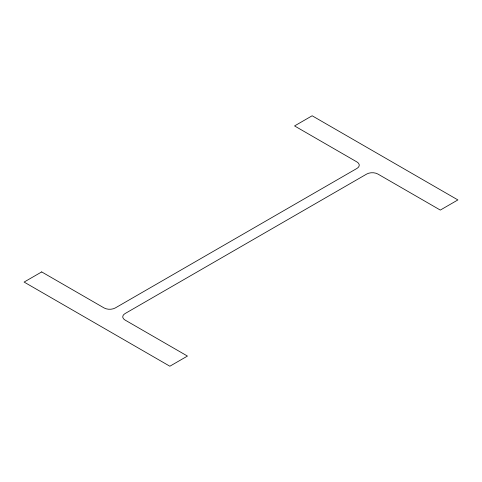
<?xml version="1.0" encoding="UTF-8"?>
<svg xmlns="http://www.w3.org/2000/svg" width="482" height="482" viewBox="0 0 482 482"><rect width="100%" height="100%" fill="white"/><g stroke="black" fill="none" stroke-linecap="round" stroke-linejoin="round"><path stroke-width="0.72" d="M41.687 271.92L24.1 282.072L169.857 366.224L187.45 356.071L125.043 320.042A7.923 4.573 0 0 1 125.043 313.577L366.706 174.05A7.923 4.573 0 0 1 377.906 174.05L440.313 210.08L457.9 199.928L312.143 115.776L294.55 125.929L356.957 161.958A7.923 4.573 0 0 1 356.957 168.423L115.294 307.95A7.923 4.573 0 0 1 104.094 307.95L41.687 271.92"/></g></svg>
